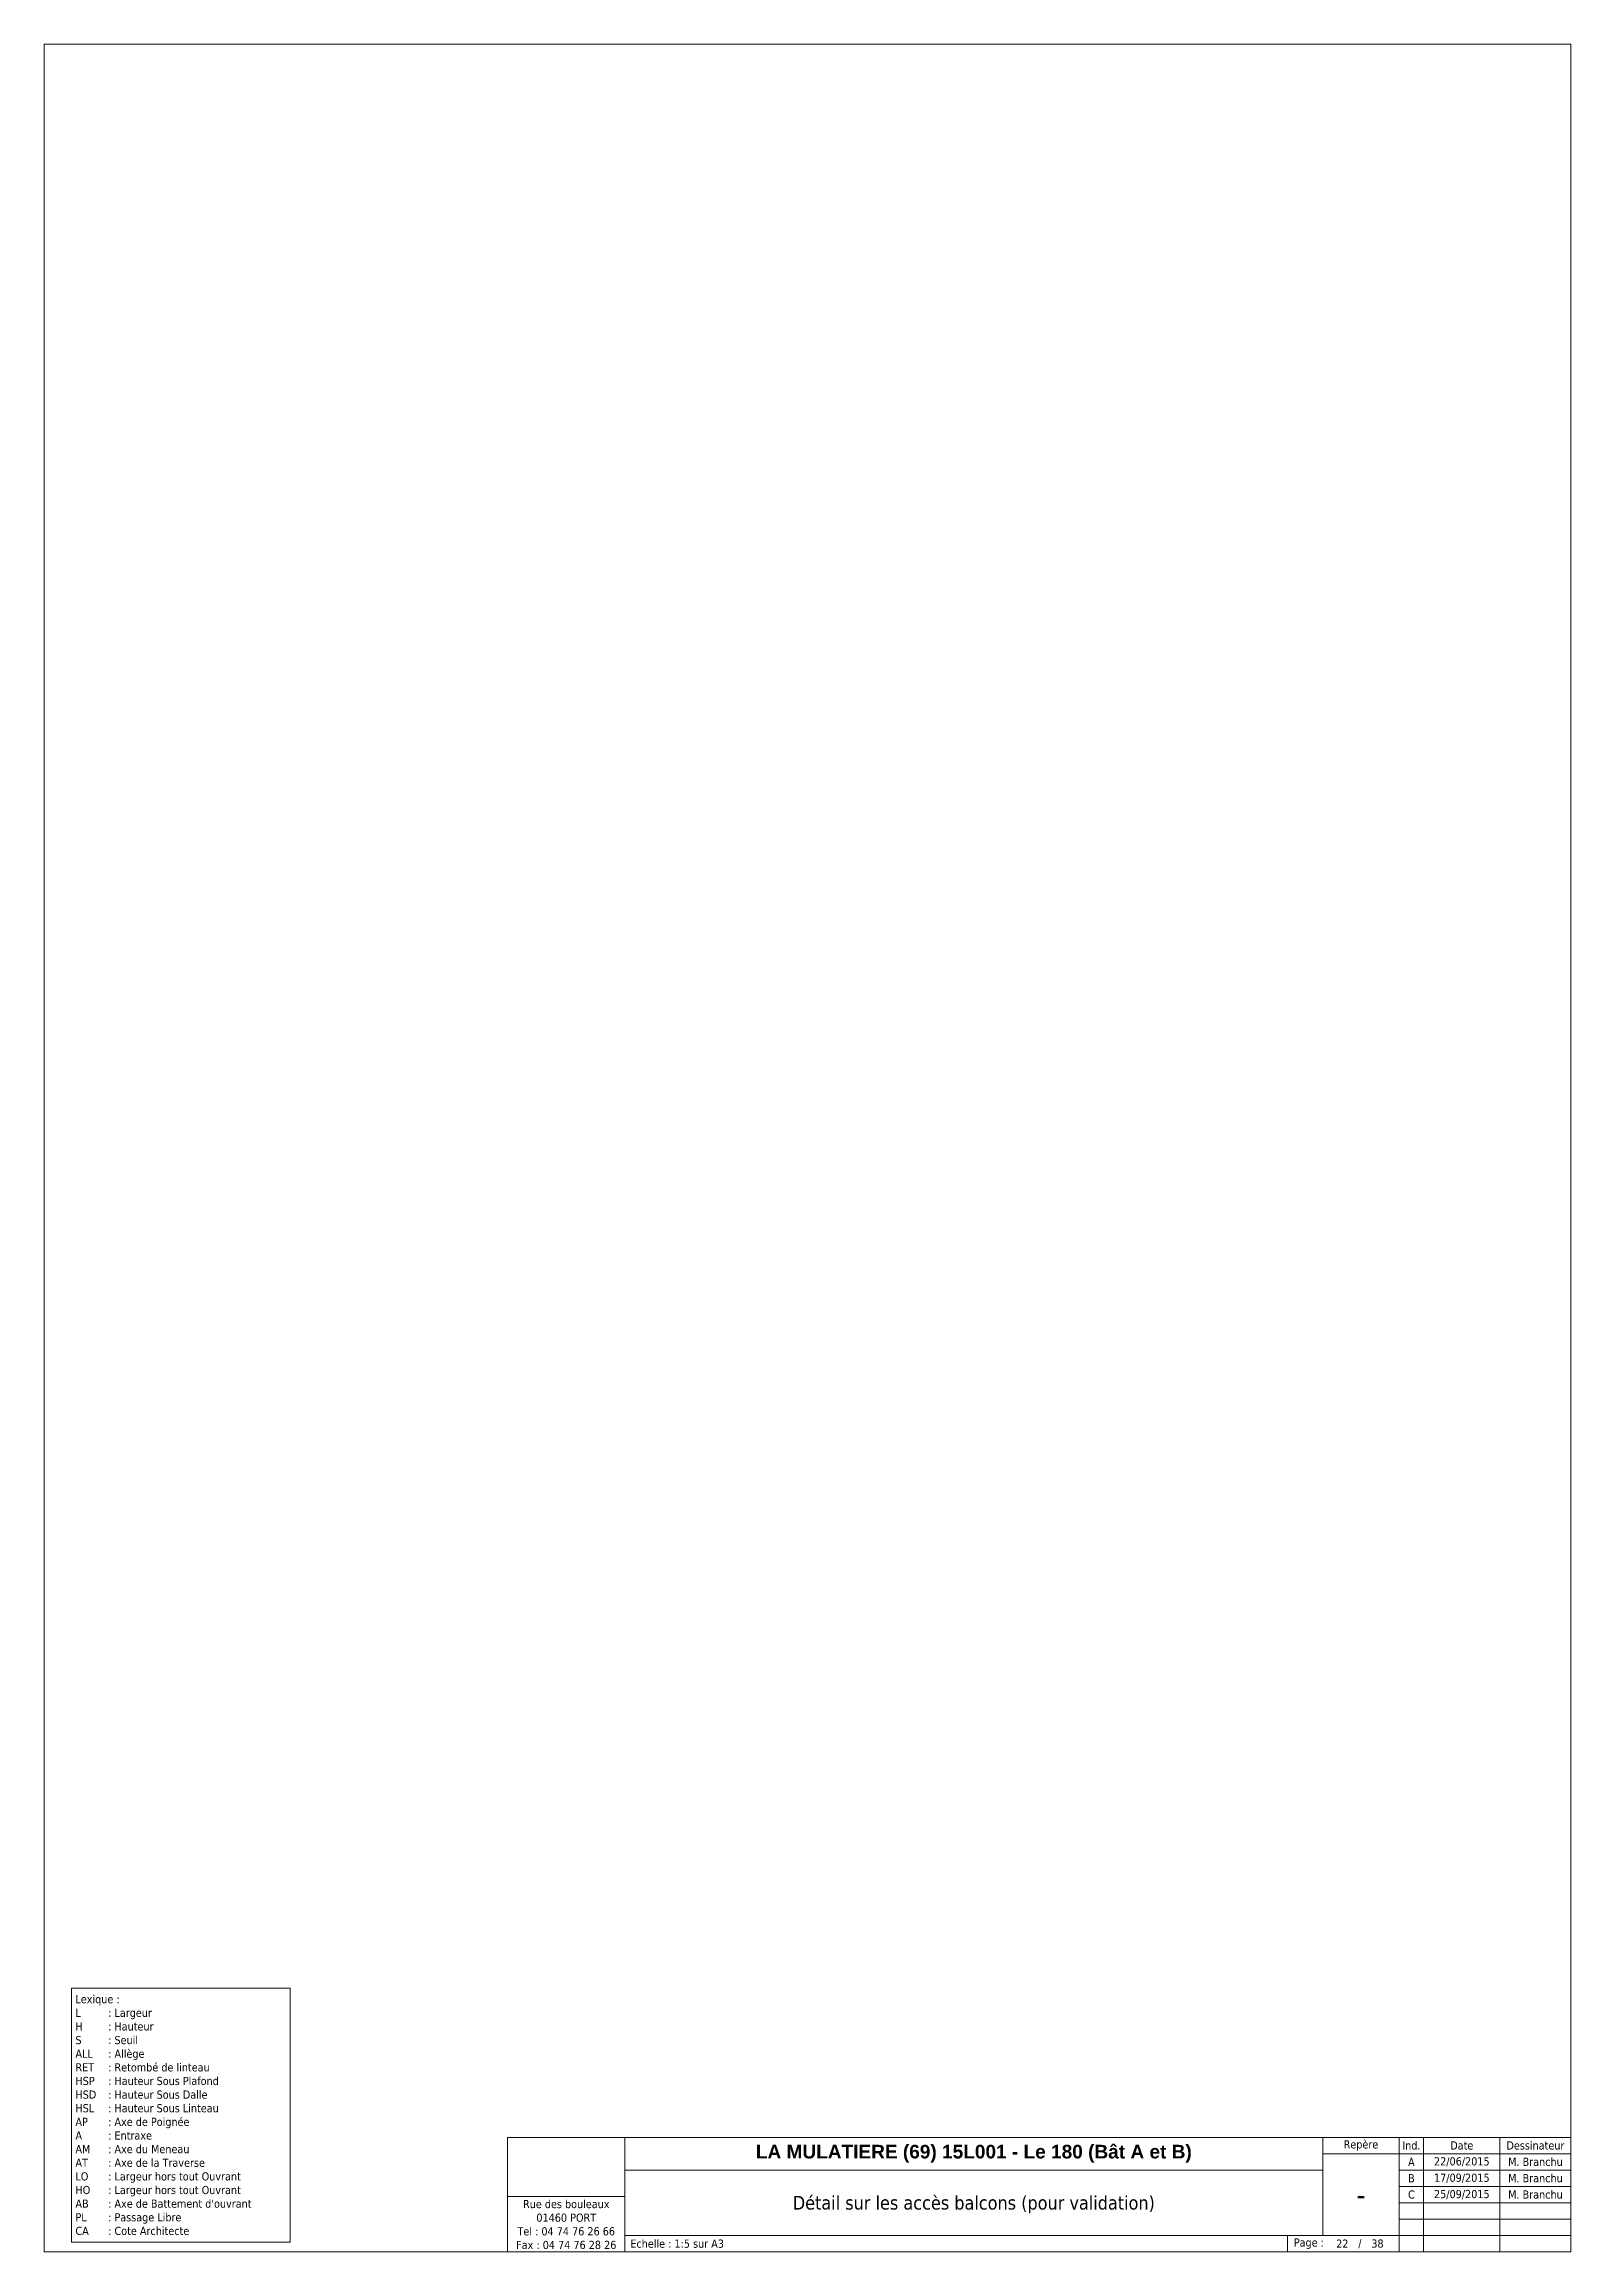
# Paper-space layout 'Détail modif accès balcon' of a CAD drawing. Header units: millimetres. Extents: x 0 to 280, y 21 to 426.
import ezdxf
from ezdxf.enums import TextEntityAlignment as Align

# ---------------------------------------------------------------- set-up
doc = ezdxf.new("R2010")
doc.units = ezdxf.units.MM
doc.layers.get('0').update_dxf_attribs({"lineweight": 13})
doc.layers.add('0 - Invisible', color=43, linetype='Continuous', lineweight=0, plot=False)
doc.layers.add('1 - Cache', color=7, linetype='Continuous', lineweight=0, true_color=0xffffff)
doc.layers.add('1 - Cartouche', color=7, linetype='Continuous', lineweight=13)
doc.layers.add('Texte', color=7, linetype='Continuous', lineweight=13)
doc.styles.add('Texte Poralu', font='tahomabd.ttf')
picture_1 = doc.add_image_def('image1.jpg', size_in_pixel=(1285, 649))

# ---------------------------------------------------------------- blocks, each defined once
blk = doc.blocks.new('Cartouche - Total de page')
at = {"layer": '1 - Cartouche', "color": 0, "insert": (0, 0), "char_height": 5, "attachment_point": 5, "style": 'Texte Poralu'}
blk.add_mtext('38', dxfattribs=at)
blk = doc.blocks.new('Cartouche - Indice A')
at = {"insert": (0, 0), "char_height": 10, "attachment_point": 5, "style": 'Texte Poralu'}
blk.add_mtext('A', dxfattribs=at)
blk = doc.blocks.new('Cartouche - Indice B')
at = {"insert": (0, 0), "char_height": 10, "attachment_point": 5, "style": 'Texte Poralu'}
blk.add_mtext('B', dxfattribs=at)
blk = doc.blocks.new('Cartouche - Indice C')
at = {"insert": (0, 0), "char_height": 10, "attachment_point": 5, "style": 'Texte Poralu'}
blk.add_mtext('C', dxfattribs=at)
blk = doc.blocks.new("Cartouche - Nom d'affaire")
at = {"layer": '1 - Cartouche', "insert": (0, 0), "char_height": 5, "attachment_point": 5, "style": 'Texte Poralu'}
blk.add_mtext('{\\fArial|b1|i0|c0|p34;LA MULATIERE (69) 15L001 - Le 180 (Bât A et B)}', dxfattribs=at)
blk = doc.blocks.new('Cartouche - Indice A - Date')
at = {"insert": (0, 0), "char_height": 1.5, "attachment_point": 5, "style": 'Texte Poralu'}
blk.add_mtext('22/06/2015', dxfattribs=at)
blk = doc.blocks.new('Cartouche - Indice B - Date')
at = {"insert": (0, 0), "char_height": 1.5, "attachment_point": 5, "style": 'Texte Poralu'}
blk.add_mtext('17/09/2015', dxfattribs=at)
blk = doc.blocks.new('Cartouche - Indice C - Date')
at = {"insert": (0, 0), "char_height": 10, "attachment_point": 5, "style": 'Texte Poralu'}
blk.add_mtext('25/09/2015', dxfattribs=at)
blk = doc.blocks.new('Cartouche - Indice A - Projeteur')
at = {"insert": (0, 0), "char_height": 10, "attachment_point": 5, "style": 'Texte Poralu'}
blk.add_mtext('M. Branchu', dxfattribs=at)
blk = doc.blocks.new('Cartouche - Indice B - Projeteur')
at = {"insert": (0, 0), "char_height": 10, "attachment_point": 5, "style": 'Texte Poralu'}
blk.add_mtext('M. Branchu', dxfattribs=at)
blk = doc.blocks.new('Cartouche - Indice C - Projeteur')
at = {"insert": (0, 0), "char_height": 10, "attachment_point": 5, "style": 'Texte Poralu'}
blk.add_mtext('M. Branchu', dxfattribs=at)
blk = doc.blocks.new('*U35')
at = {"layer": '1 - Cartouche'}
for points in [[(-195, 0), (-173.5, 0), (-173.5, 21), (-195, 21)], [(-173.5, 15), (-45.5, 15), (-45.5, 21), (-173.5, 21)], [(-45.5, 18), (-31.5, 18), (-31.5, 21), (-45.5, 21)], [(-31.5, 18), (-27, 18), (-27, 21), (-31.5, 21)], [(-27, 18), (-13, 18), (-13, 21), (-27, 21)], [(-13, 18), (0, 18), (0, 21), (-13, 21)], [(-45.5, 3), (-31.5, 3), (-31.5, 18), (-45.5, 18)], [(-31.5, 15), (-27, 15), (-27, 18), (-31.5, 18)], [(-27, 15), (-13, 15), (-13, 18), (-27, 18)], [(-13, 15), (0, 15), (0, 18), (-13, 18)], [(-173.5, 3), (-45.5, 3), (-45.5, 15), (-173.5, 15)], [(-31.5, 12), (-27, 12), (-27, 15), (-31.5, 15)], [(-27, 12), (-13, 12), (-13, 15), (-27, 15)], [(-13, 12), (0, 12), (0, 15), (-13, 15)], [(-31.5, 9), (-27, 9), (-27, 12), (-31.5, 12)], [(-31.5, 6), (-27, 6), (-27, 9), (-31.5, 9)], [(-27, 9), (-13, 9), (-13, 12), (-27, 12)], [(-27, 6), (-13, 6), (-13, 9), (-27, 9)], [(-13, 9), (0, 9), (0, 12), (-13, 12)], [(-13, 6), (0, 6), (0, 9), (-13, 9)], [(-31.5, 3), (-27, 3), (-27, 6), (-31.5, 6)], [(-27, 3), (-13, 3), (-13, 6), (-27, 6)], [(-13, 3), (0, 3), (0, 6), (-13, 6)], [(-173.5, 0), (-52, 0), (-52, 3), (-173.5, 3)], [(-52, 0), (-31.5, 0), (-31.5, 3), (-52, 3)], [(-31.5, 0), (-27, 0), (-27, 3), (-31.5, 3)], [(-27, 0), (-13, 0), (-13, 3), (-27, 3)], [(-13, 0), (0, 0), (0, 3), (-13, 3)]]:
    blk.add_lwpolyline(points, close=True, dxfattribs=at)
for name, p, xscale, yscale, zscale in [("Cartouche - Nom d'affaire", (-109.5, 18), 0.5, 0.5, 0.5), ('Cartouche - Indice A', (-29.25, 16.5), 0.15, 0.15, 0.15), ('Cartouche - Indice A - Projeteur', (-6.5, 16.5), 0.15, 0.15, 0.15), ('Cartouche - Indice B', (-29.25, 13.5), 0.15, 0.15, 0.15), ('Cartouche - Indice B - Projeteur', (-6.5, 13.5), 0.15, 0.15, 0.15), ('Cartouche - Indice C', (-29.25, 10.5), 0.1499999999999986, 0.1499999999999986, 0.1499999999999986), ('Cartouche - Indice C - Date', (-20, 10.5), 0.1499999999999986, 0.1499999999999986, 0.1499999999999986), ('Cartouche - Indice C - Projeteur', (-6.5, 10.5), 0.1500000000000004, 0.1500000000000004, 0.1500000000000004), ('Cartouche - Total de page', (-35.47, 1.5), 0.3, 0.3, 0.3)]:
    blk.add_blockref(name, p, dxfattribs=dict(xscale=xscale, yscale=yscale, zscale=zscale))
for name, p in [('Cartouche - Indice A - Date', (-20, 16.5)), ('Cartouche - Indice B - Date', (-20, 13.5))]:
    blk.add_blockref(name, p)
at = {"layer": '1 - Cartouche', "char_height": 1.5, "style": 'Texte Poralu'}
for s, insert, attachment_point in [('Repère', (-38.5, 19.5), 5), ('Ind.', (-29.25, 19.5), 5), ('Date', (-20, 19.5), 5), ('Dessinateur', (-6.5, 19.5), 5), ('Rue des bouleaux\\P01460 PORT\\PTel : 04 74 76 26 66\\PFax : 04 74 76 28 26', (-184.25, 5), 5), ('Page : ', (-50.81, 1.5), 4), ('/', (-38.69, 1.5), 5)]:
    blk.add_mtext(s, dxfattribs=dict(at, insert=insert, attachment_point=attachment_point))
at = {"layer": '1 - Cartouche', "style": 'Texte Poralu'}
for tag, height, p in [('DESIGNATION', 2.5, (-109.5, 9)), ('REPERE', 2, (-38.5, 10.5)), ('NUM_PAGE', 1.5, (-41.91, 1.5))]:
    blk.add_attdef(tag, text='', height=height, dxfattribs=at).set_placement(p, align=Align.MIDDLE_CENTER)
blk.add_attdef('ECHELLE', text='', height=1.5, dxfattribs=at).set_placement((-172.5, 1.5), align=Align.MIDDLE_LEFT)
at = {"layer": '1 - Cache'}
image = blk.add_image(picture_1, insert=(-195, 10.14), size_in_units=(21.5, 10.86), dxfattribs=at)
blk = doc.blocks.new('*U36')
at = {"layer": '1 - Cartouche'}
blk.add_lwpolyline([(0, 0), (0, 405), (-280, 405), (-280, 0), (0, 0)], dxfattribs=at)
blk = doc.blocks.new('*U45')
at = {"layer": '0 - Invisible'}
blk.add_lwpolyline([(-20.07, -23.29), (20.07, -23.29), (20.07, 23.29), (-20.07, 23.29)], close=True, dxfattribs=at)
at = {"layer": 'Texte', "insert": (-19.32, 0), "char_height": 1.5, "attachment_point": 4, "style": 'Texte Poralu'}
blk.add_mtext("\\pt1.125;Lexique :\\P\\pt6;L ^I: Largeur \\PH ^I: Hauteur\\PS ^I: Seuil\\PALL^I: Allège\\PRET^I: Retombé de linteau\\PHSP^I: Hauteur Sous Plafond\\PHSD^I: Hauteur Sous Dalle\\PHSL^I: Hauteur Sous Linteau\\PAP^I: Axe de Poignée\\PA^I: Entraxe\\PAM^I: Axe du Meneau\\PAT^I: Axe de la Traverse\\PLO^I: Largeur hors tout Ouvrant\\PHO^I: Largeur hors tout Ouvrant\\PAB^I: Axe de Battement d'ouvrant\\PPL^I: Passage Libre\\PCA^I: Cote Architecte", dxfattribs=at)

psp = doc.layouts.new('Détail modif accès balcon')

# ---------------------------------------------------------------- linework, layer by layer
at = {"layer": '1 - Cartouche'}
psp.add_lwpolyline([(-0.16, 426.18), (279.84, 426.18), (279.84, 42.18), (84.84, 42.18), (84.84, 21.18), (-0.16, 21.18)], close=True, dxfattribs=at)

# ---------------------------------------------------------------- block references
for name, p in [('*U36', (279.84, 21.18)), ('*U45', (24.89, 46.26))]:
    psp.add_blockref(name, p)
ref = psp.add_blockref('*U35', (279.84, 21.18))
ref.add_attrib('DESIGNATION', 'Détail sur les accès balcons (pour validation)', dxfattribs={"layer": '1 - Cartouche', "height": 2.5, "style": 'Texte Poralu'}).set_placement((170.34, 30.18), align=Align.MIDDLE_CENTER)
ref.add_attrib('ECHELLE', 'Echelle : 1:5 sur A3', dxfattribs={"layer": '1 - Cartouche', "height": 1.5, "style": 'Texte Poralu'}).set_placement((107.34, 22.68), align=Align.MIDDLE_LEFT)
ref.add_attrib('REPERE', '-', dxfattribs={"layer": '1 - Cartouche', "height": 4, "style": 'Texte Poralu'}).set_placement((241.34, 31.68), align=Align.MIDDLE_CENTER)
ref.add_attrib('NUM_PAGE', '22', dxfattribs={"layer": '1 - Cartouche', "height": 1.5, "style": 'Texte Poralu'}).set_placement((237.92, 22.68), align=Align.MIDDLE_CENTER)

# ---------------------------------------------------------------- viewports
vp = psp.add_viewport(center=(139.84, 223.68), size=(280, 405), view_center_point=(67941.91, -14317.85), view_height=2025, dxfattribs=at)
vp.dxf.flags = 0x10000  # cut along an outline
vp.dxf.clipping_boundary_handle = psp.add_lwpolyline([(-0.16, 426.18), (279.84, 426.18), (279.84, 42.18), (84.84, 42.18), (84.84, 21.18), (-0.16, 21.18)], format="xyb", close=True, dxfattribs={"invisible": 1}).dxf.handle

doc.saveas('drawing.dxf')
